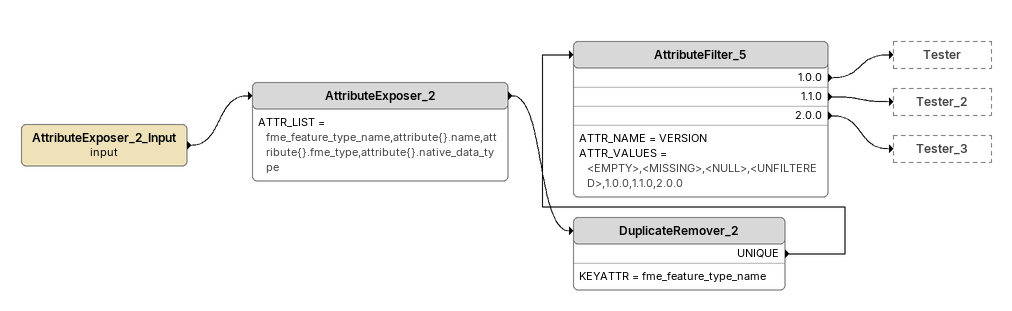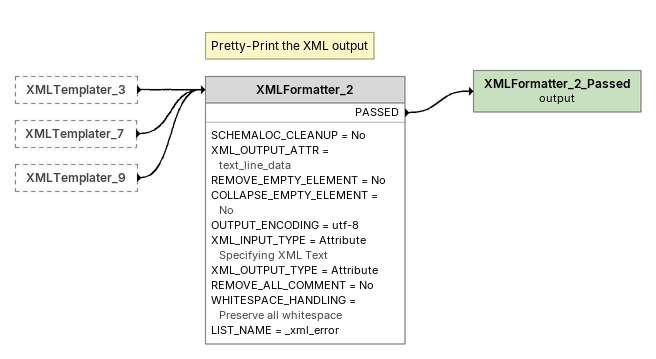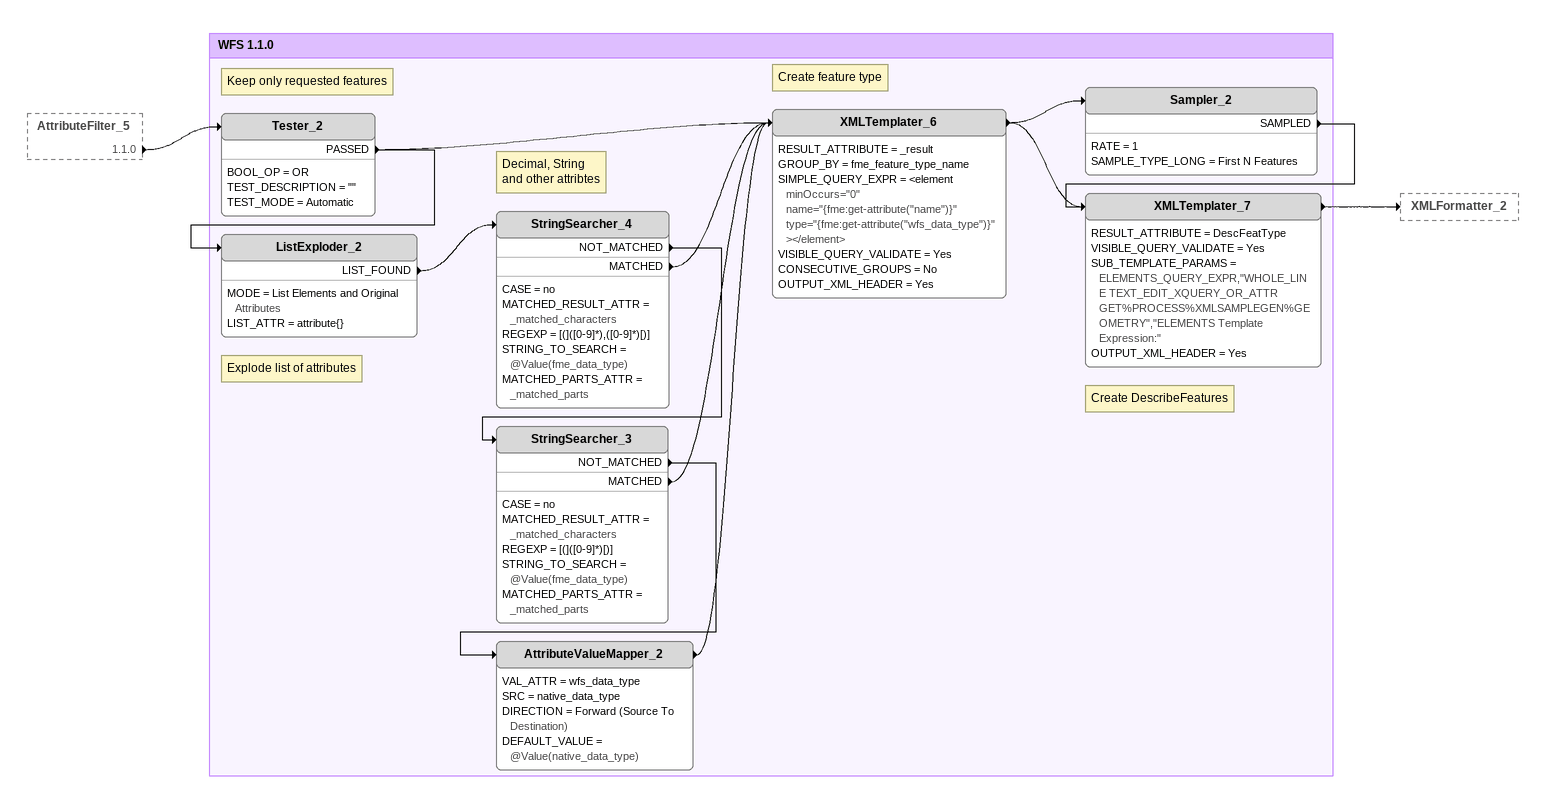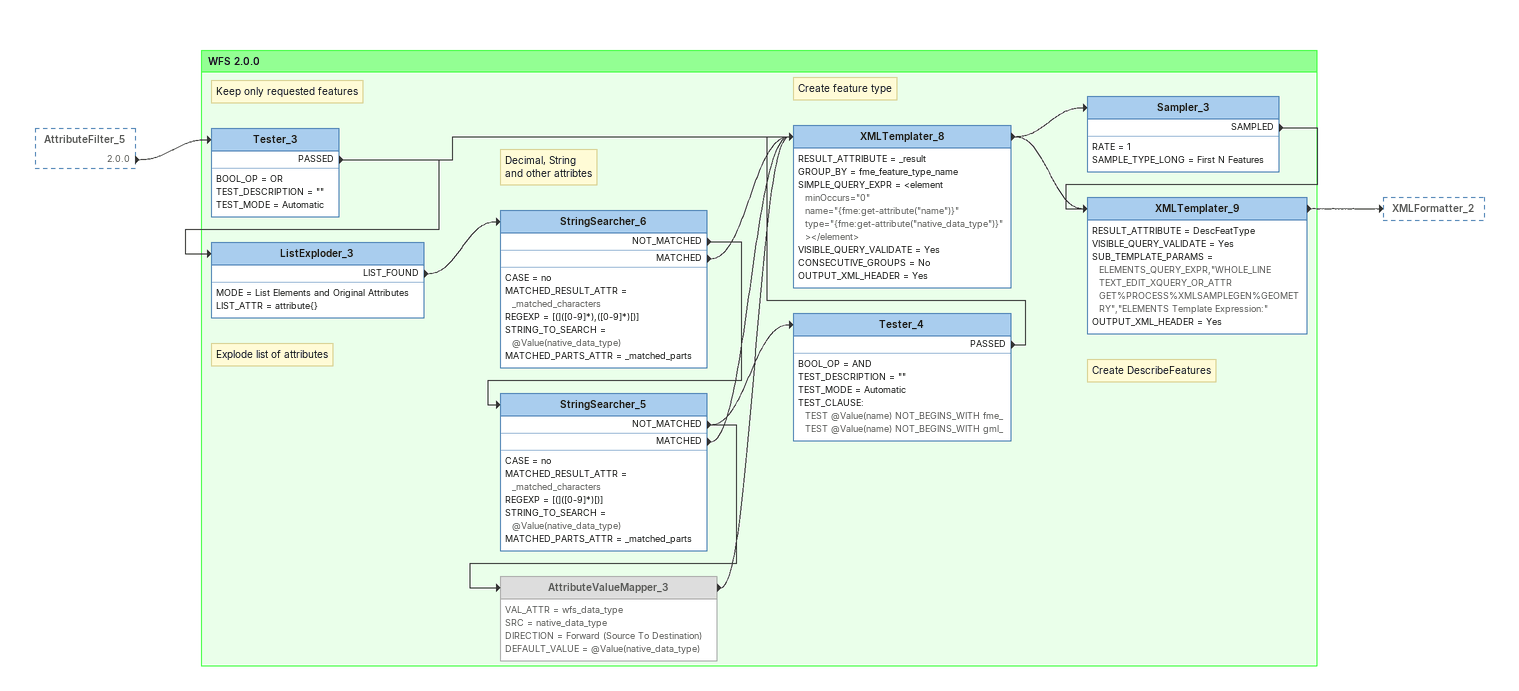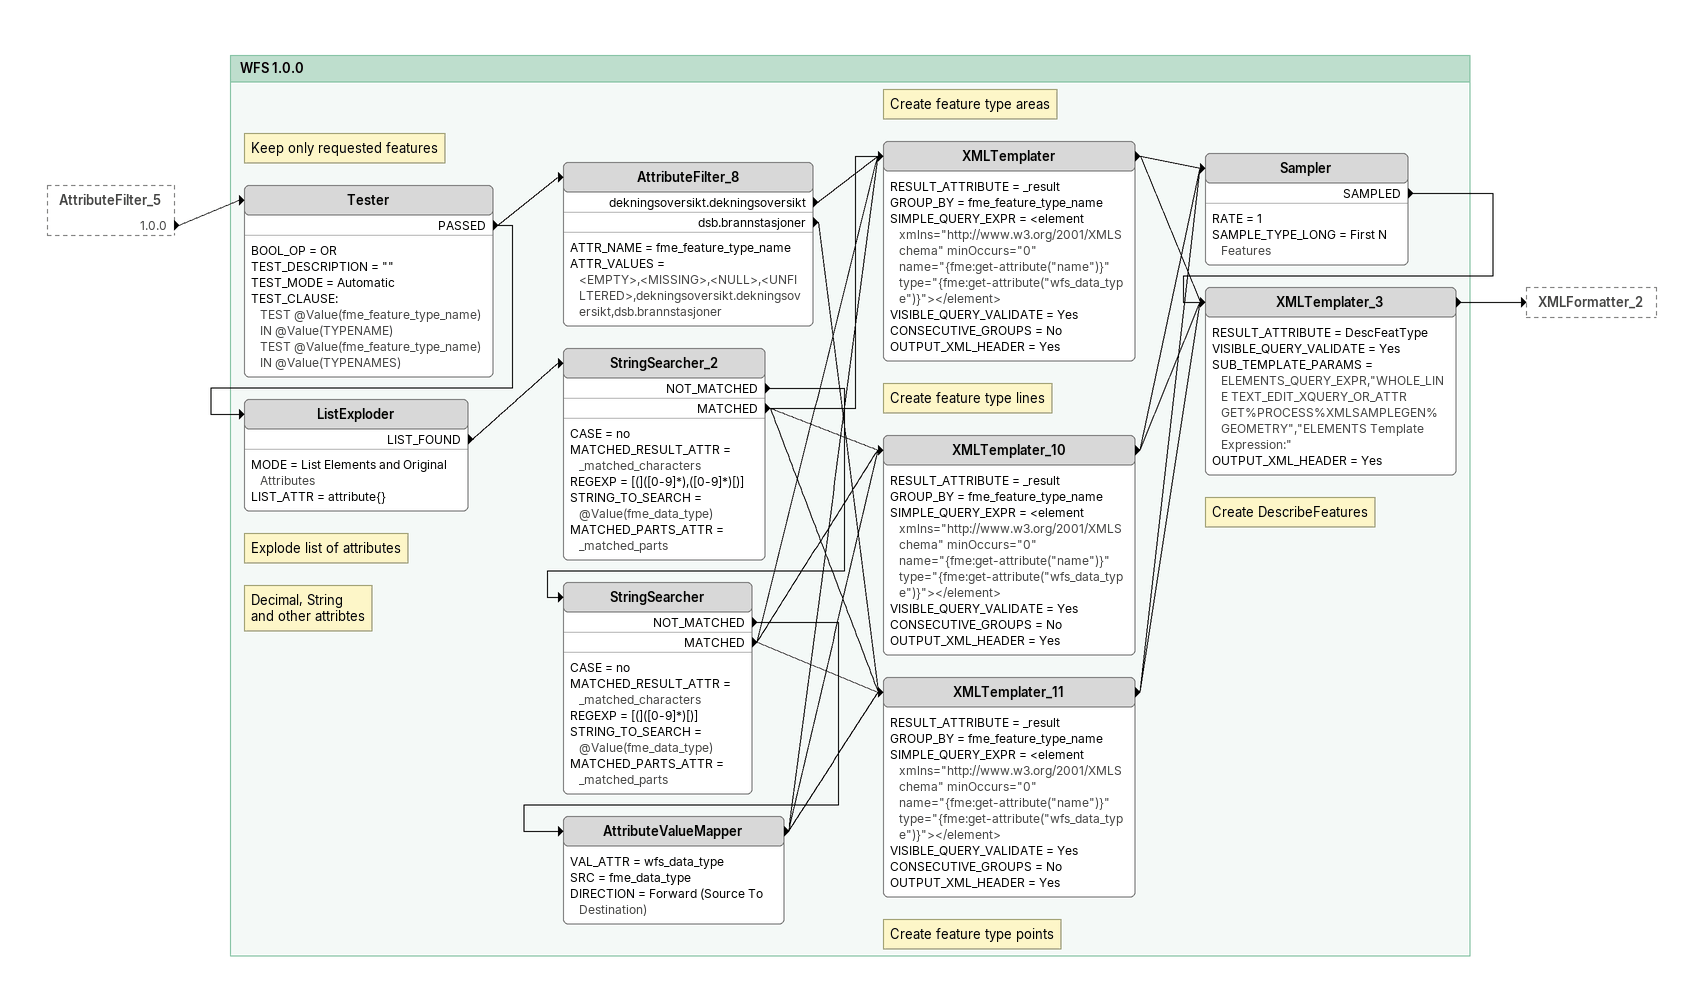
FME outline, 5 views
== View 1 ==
AttributeExposer_2_Input (input)
    -> AttributeExposer_2
AttributeExposer_2
    ATTR_LIST = fme_feature_type_name,attribute{}.name,attribute{}.fme_type,attribute{}.native_data_type
    -> DuplicateRemover_2
DuplicateRemover_2
    KEYATTR = fme_feature_type_name
    UNIQUE -> AttributeFilter_5
AttributeFilter_5
    ATTR_NAME = VERSION
    ATTR_VALUES = <EMPTY>,<MISSING>,<NULL>,<UNFILTERED>,1.0.0,1.1.0,2.0.0
    1.0.0 -> Tester
    1.1.0 -> Tester_2
    2.0.0 -> Tester_3

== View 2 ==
XMLTemplater_3 [outside]
    -> XMLFormatter_2
XMLTemplater_7 [outside]
    -> XMLFormatter_2
XMLTemplater_9 [outside]
    -> XMLFormatter_2
Note: Pretty-Print the XML output
XMLFormatter_2
    SCHEMALOC_CLEANUP = No
    XML_OUTPUT_ATTR = text_line_data
    REMOVE_EMPTY_ELEMENT = No
    COLLAPSE_EMPTY_ELEMENT = No
    OUTPUT_ENCODING = utf-8
    XML_INPUT_TYPE = Attribute Specifying XML Text
    XML_OUTPUT_TYPE = Attribute
    REMOVE_ALL_COMMENT = No
    WHITESPACE_HANDLING = Preserve all whitespace
    LIST_NAME = _xml_error
    PASSED -> XMLFormatter_2_Passed (output)
XMLFormatter_2_Passed (output)

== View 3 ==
AttributeFilter_5 [outside]
    1.1.0 -> Tester_2

Bookmark: WFS 1.1.0
Note: Keep only requested features
Tester_2
    BOOL_OP = OR
    TEST_DESCRIPTION = ""
    TEST_MODE = Automatic
    PASSED -> ListExploder_2
    PASSED -> XMLTemplater_6
Note: Explode list of attributes
ListExploder_2
    MODE = List Elements and Original Attributes
    LIST_ATTR = attribute{}
    LIST_FOUND -> StringSearcher_4
Note: Decimal, String / and other attribtes
StringSearcher_4
    CASE = no
    MATCHED_RESULT_ATTR = _matched_characters
    REGEXP = [(]([0-9]*),([0-9]*)[)]
    STRING_TO_SEARCH = @Value(fme_data_type)
    MATCHED_PARTS_ATTR = _matched_parts
    NOT_MATCHED -> StringSearcher_3
    MATCHED -> XMLTemplater_6
StringSearcher_3
    CASE = no
    MATCHED_RESULT_ATTR = _matched_characters
    REGEXP = [(]([0-9]*)[)]
    STRING_TO_SEARCH = @Value(fme_data_type)
    MATCHED_PARTS_ATTR = _matched_parts
    NOT_MATCHED -> AttributeValueMapper_2
    MATCHED -> XMLTemplater_6
AttributeValueMapper_2
    VAL_ATTR = wfs_data_type
    SRC = native_data_type
    DIRECTION = Forward (Source To Destination)
    DEFAULT_VALUE = @Value(native_data_type)
    -> XMLTemplater_6
Note: Create feature type
XMLTemplater_6
    RESULT_ATTRIBUTE = _result
    GROUP_BY = fme_feature_type_name
    SIMPLE_QUERY_EXPR = <element minOccurs="0" name="{fme:get-attribute("name")}" type="{fme:get-attribute("wfs_data_type")}"></element>
    VISIBLE_QUERY_VALIDATE = Yes
    CONSECUTIVE_GROUPS = No
    OUTPUT_XML_HEADER = Yes
    -> XMLTemplater_7
    -> Sampler_2
Sampler_2
    RATE = 1
    SAMPLE_TYPE_LONG = First N Features
    SAMPLED -> XMLTemplater_7
Note: Create DescribeFeatures
XMLTemplater_7
    RESULT_ATTRIBUTE = DescFeatType
    VISIBLE_QUERY_VALIDATE = Yes
    SUB_TEMPLATE_PARAMS = ELEMENTS_QUERY_EXPR,"WHOLE_LINE TEXT_EDIT_XQUERY_OR_ATTR GET%PROCESS%XMLSAMPLEGEN%GEOMETRY","ELEMENTS Template Expression:"
    OUTPUT_XML_HEADER = Yes
    -> XMLFormatter_2

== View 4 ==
AttributeFilter_5 [outside]
    2.0.0 -> Tester_3

Bookmark: WFS 2.0.0
Note: Keep only requested features
Tester_3
    BOOL_OP = OR
    TEST_DESCRIPTION = ""
    TEST_MODE = Automatic
    PASSED -> ListExploder_3
    PASSED -> XMLTemplater_8
Note: Explode list of attributes
ListExploder_3
    MODE = List Elements and Original Attributes
    LIST_ATTR = attribute{}
    LIST_FOUND -> StringSearcher_6
Note: Decimal, String / and other attribtes
StringSearcher_6
    CASE = no
    MATCHED_RESULT_ATTR = _matched_characters
    REGEXP = [(]([0-9]*),([0-9]*)[)]
    STRING_TO_SEARCH = @Value(native_data_type)
    MATCHED_PARTS_ATTR = _matched_parts
    NOT_MATCHED -> StringSearcher_5
    MATCHED -> XMLTemplater_8
StringSearcher_5
    CASE = no
    MATCHED_RESULT_ATTR = _matched_characters
    REGEXP = [(]([0-9]*)[)]
    STRING_TO_SEARCH = @Value(native_data_type)
    MATCHED_PARTS_ATTR = _matched_parts
    NOT_MATCHED -> AttributeValueMapper_3
    MATCHED -> XMLTemplater_8
    NOT_MATCHED -> Tester_4
Tester_4
    BOOL_OP = AND
    TEST_DESCRIPTION = ""
    TEST_MODE = Automatic
    TEST_CLAUSE:
      TEST @Value(name) NOT_BEGINS_WITH fme_
      TEST @Value(name) NOT_BEGINS_WITH gml_
    PASSED -> XMLTemplater_8
AttributeValueMapper_3 [off]
    VAL_ATTR = wfs_data_type
    SRC = native_data_type
    DIRECTION = Forward (Source To Destination)
    DEFAULT_VALUE = @Value(native_data_type)
    -> XMLTemplater_8
Note: Create feature type
XMLTemplater_8
    RESULT_ATTRIBUTE = _result
    GROUP_BY = fme_feature_type_name
    SIMPLE_QUERY_EXPR = <element minOccurs="0" name="{fme:get-attribute("name")}" type="{fme:get-attribute("native_data_type")}"></element>
    VISIBLE_QUERY_VALIDATE = Yes
    CONSECUTIVE_GROUPS = No
    OUTPUT_XML_HEADER = Yes
    -> XMLTemplater_9
    -> Sampler_3
Sampler_3
    RATE = 1
    SAMPLE_TYPE_LONG = First N Features
    SAMPLED -> XMLTemplater_9
Note: Create DescribeFeatures
XMLTemplater_9
    RESULT_ATTRIBUTE = DescFeatType
    VISIBLE_QUERY_VALIDATE = Yes
    SUB_TEMPLATE_PARAMS = ELEMENTS_QUERY_EXPR,"WHOLE_LINE TEXT_EDIT_XQUERY_OR_ATTR GET%PROCESS%XMLSAMPLEGEN%GEOMETRY","ELEMENTS Template Expression:"
    OUTPUT_XML_HEADER = Yes
    -> XMLFormatter_2

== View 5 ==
AttributeFilter_5 [outside]
    1.0.0 -> Tester

Bookmark: WFS 1.0.0
Note: Keep only requested features
Tester
    BOOL_OP = OR
    TEST_DESCRIPTION = ""
    TEST_MODE = Automatic
    TEST_CLAUSE:
      TEST @Value(fme_feature_type_name) IN @Value(TYPENAME)
      TEST @Value(fme_feature_type_name) IN @Value(TYPENAMES)
    PASSED -> ListExploder
    PASSED -> AttributeFilter_8
AttributeFilter_8
    ATTR_NAME = fme_feature_type_name
    ATTR_VALUES = <EMPTY>,<MISSING>,<NULL>,<UNFILTERED>,dekningsoversikt.dekningsoversikt,dsb.brannstasjoner
    dekningsoversikt.dekningsoversikt -> XMLTemplater
    dsb.brannstasjoner -> XMLTemplater_11
Note: Explode list of attributes
ListExploder
    MODE = List Elements and Original Attributes
    LIST_ATTR = attribute{}
    LIST_FOUND -> StringSearcher_2
Note: Decimal, String / and other attribtes
StringSearcher_2
    CASE = no
    MATCHED_RESULT_ATTR = _matched_characters
    REGEXP = [(]([0-9]*),([0-9]*)[)]
    STRING_TO_SEARCH = @Value(fme_data_type)
    MATCHED_PARTS_ATTR = _matched_parts
    NOT_MATCHED -> StringSearcher
    MATCHED -> XMLTemplater
    MATCHED -> XMLTemplater_10
    MATCHED -> XMLTemplater_11
StringSearcher
    CASE = no
    MATCHED_RESULT_ATTR = _matched_characters
    REGEXP = [(]([0-9]*)[)]
    STRING_TO_SEARCH = @Value(fme_data_type)
    MATCHED_PARTS_ATTR = _matched_parts
    NOT_MATCHED -> AttributeValueMapper
    MATCHED -> XMLTemplater
    MATCHED -> XMLTemplater_10
    MATCHED -> XMLTemplater_11
AttributeValueMapper
    VAL_ATTR = wfs_data_type
    SRC = fme_data_type
    DIRECTION = Forward (Source To Destination)
    -> XMLTemplater_11
    -> XMLTemplater_10
    -> XMLTemplater
Note: Create feature type areas
XMLTemplater
    RESULT_ATTRIBUTE = _result
    GROUP_BY = fme_feature_type_name
    SIMPLE_QUERY_EXPR = <element xmlns="http://www.w3.org/2001/XMLSchema" minOccurs="0" name="{fme:get-attribute("name")}" type="{fme:get-attribute("wfs_data_type")}"></element>
    VISIBLE_QUERY_VALIDATE = Yes
    CONSECUTIVE_GROUPS = No
    OUTPUT_XML_HEADER = Yes
    -> Sampler
    -> XMLTemplater_3
Note: Create feature type lines
XMLTemplater_10
    RESULT_ATTRIBUTE = _result
    GROUP_BY = fme_feature_type_name
    SIMPLE_QUERY_EXPR = <element xmlns="http://www.w3.org/2001/XMLSchema" minOccurs="0" name="{fme:get-attribute("name")}" type="{fme:get-attribute("wfs_data_type")}"></element>
    VISIBLE_QUERY_VALIDATE = Yes
    CONSECUTIVE_GROUPS = No
    OUTPUT_XML_HEADER = Yes
    -> Sampler
    -> XMLTemplater_3
Note: Create feature type points
XMLTemplater_11
    RESULT_ATTRIBUTE = _result
    GROUP_BY = fme_feature_type_name
    SIMPLE_QUERY_EXPR = <element xmlns="http://www.w3.org/2001/XMLSchema" minOccurs="0" name="{fme:get-attribute("name")}" type="{fme:get-attribute("wfs_data_type")}"></element>
    VISIBLE_QUERY_VALIDATE = Yes
    CONSECUTIVE_GROUPS = No
    OUTPUT_XML_HEADER = Yes
    -> Sampler
    -> XMLTemplater_3
Sampler
    RATE = 1
    SAMPLE_TYPE_LONG = First N Features
    SAMPLED -> XMLTemplater_3
Note: Create DescribeFeatures
XMLTemplater_3
    RESULT_ATTRIBUTE = DescFeatType
    VISIBLE_QUERY_VALIDATE = Yes
    SUB_TEMPLATE_PARAMS = ELEMENTS_QUERY_EXPR,"WHOLE_LINE TEXT_EDIT_XQUERY_OR_ATTR GET%PROCESS%XMLSAMPLEGEN%GEOMETRY","ELEMENTS Template Expression:"
    OUTPUT_XML_HEADER = Yes
    -> XMLFormatter_2
